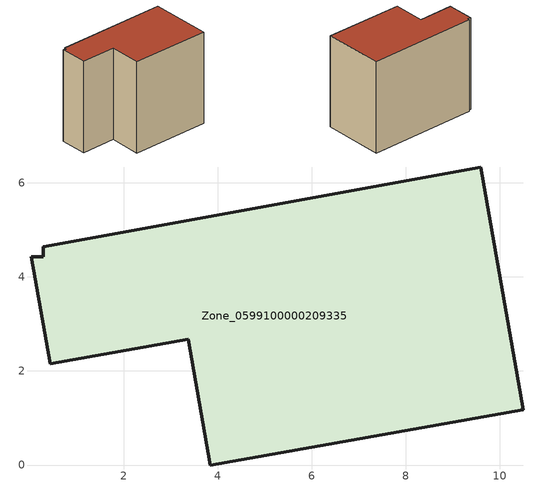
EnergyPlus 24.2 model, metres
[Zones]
Zone_0599100000209335
 floor ground (C_G): 3.84,0 3.37,2.68 0.44,2.15 0.03,4.42 0.29,4.43 0.29,4.64 9.6,6.34 10.5,1.17 z0
 wall outside (C_F): 3.37,2.68 3.84,0 10.5,1.17 9.6,6.34 0.29,4.64 0.29,4.43 0.03,4.42 0.44,2.15 3.37,2.68 z0:7.99
 roof outside (C_R): 0.03,4.42 0.44,2.15 3.37,2.68 3.84,0 10.5,1.17 9.6,6.34 0.29,4.64 0.29,4.43 z7.99
[BUILDING]
Pand.0599100000209335: North Axis=0; Terrain=City; Loads Convergence Tolerance Value=0.04; Temperature Convergence Tolerance Value=0.4; Solar Distribution=FullExterior; Maximum Number of Warmup Days=25; Minimum Number of Warmup Days=1
[Site:Location]
Rotterdam.The.Hague.AP_ZH_NLD Design_Conditions: Latitude=51.96; Longitude=4.45; Time Zone=1; Elevation=-4.5
[SITE:GROUNDTEMPERATURE:BUILDINGSURFACE]
18, 18, 18, 18, 18, 18, 18, 18, 18, 18, 18, 18
[MATERIAL] Thermal Absorptance=0.9; Solar Absorptance=0.7; Visible Absorptance=0.7
Name | Roughness | Thickness | Conductivity | Density | Specific Heat
G.TC.1946 | MediumSmooth | 0.15 | 1 | 540 | 1210
F.TC.1946 | Rough | 0.3 | 0.857143 | 1920 | 840
R.TC.1946 | MediumRough | 0.2 | 0.909091 | 1500 | 1000
[CONSTRUCTION]
C_G: G.TC.1946
C_F: F.TC.1946
C_R: R.TC.1946
[ZONE]
Zone_0599100000209335: Type=1; Multiplier=1; Ceiling Height=Autocalculate; Volume=Autocalculate; Floor Area=autocalculate; Part of Total Floor Area=Yes
[ZONEINFILTRATION:DESIGNFLOWRATE]
Infil_Zone_0599100000209335: Zone or ZoneList or Space or SpaceList=Zone_0599100000209335; Schedule=AlwaysOn; Design Flow Rate Calculation Method=Flow/Area; Flow Rate per Floor Area=0.003; Constant Term Coefficient=1; Temperature Term Coefficient=0; Velocity Term Coefficient=0; Velocity Squared Term Coefficient=0
[HVACTEMPLATE:ZONE:IDEALLOADSAIRSYSTEM]
Zone_0599100000209335: Maximum Heating Supply Air Temperature=50; Minimum Cooling Supply Air Temperature=13; Maximum Heating Supply Air Humidity Ratio=0.0156; Minimum Cooling Supply Air Humidity Ratio=0.0077; Heating Limit=NoLimit; Cooling Limit=NoLimit; Dehumidification Control Type=ConstantSensibleHeatRatio; Cooling Sensible Heat Ratio=0.7; Dehumidification Setpoint=60; Humidification Control Type=None; Humidification Setpoint=30; Outdoor Air Method=None; Outdoor Air Flow Rate per Person=0.00944; Outdoor Air Flow Rate per Zone Floor Area=0; Outdoor Air Flow Rate per Zone=0; Demand Controlled Ventilation Type=None; Outdoor Air Economizer Type=NoEconomizer; Heat Recovery Type=None; Sensible Heat Recovery Effectiveness=0.7; Latent Heat Recovery Effectiveness=0.65
[ZONECONTROL:THERMOSTAT]
ThermostatControl_Zone_0599100000209335: Zone or ZoneList=Zone_0599100000209335; Control Type Schedule=DualSetpointControlType; Control 1=Thermostat_Zone_0599100000209335; Temperature Difference Between Cutout And Setpoint=0
[THERMOSTATSETPOINT:DUALSETPOINT]
Thermostat_Zone_0599100000209335: Heating Setpoint Temperature Schedule=HeatingSetpoint_Zone_0599100000209335; Cooling Setpoint Temperature Schedule=CoolingSetpoint_Zone_0599100000209335
[SCHEDULE:COMPACT]
HeatingSetpoint_Zone_0599100000209335: Through: 12/31, For: AllDays, Until: 24:00, 21
CoolingSetpoint_Zone_0599100000209335: Through: 12/31, For: AllDays, Until: 24:00, 24
DualSetpointControlType: Through: 12/31, For: AllDays, Until: 24:00, 4
AlwaysOn: Through: 12/31, For: AllDays, Until: 24:00, 1
